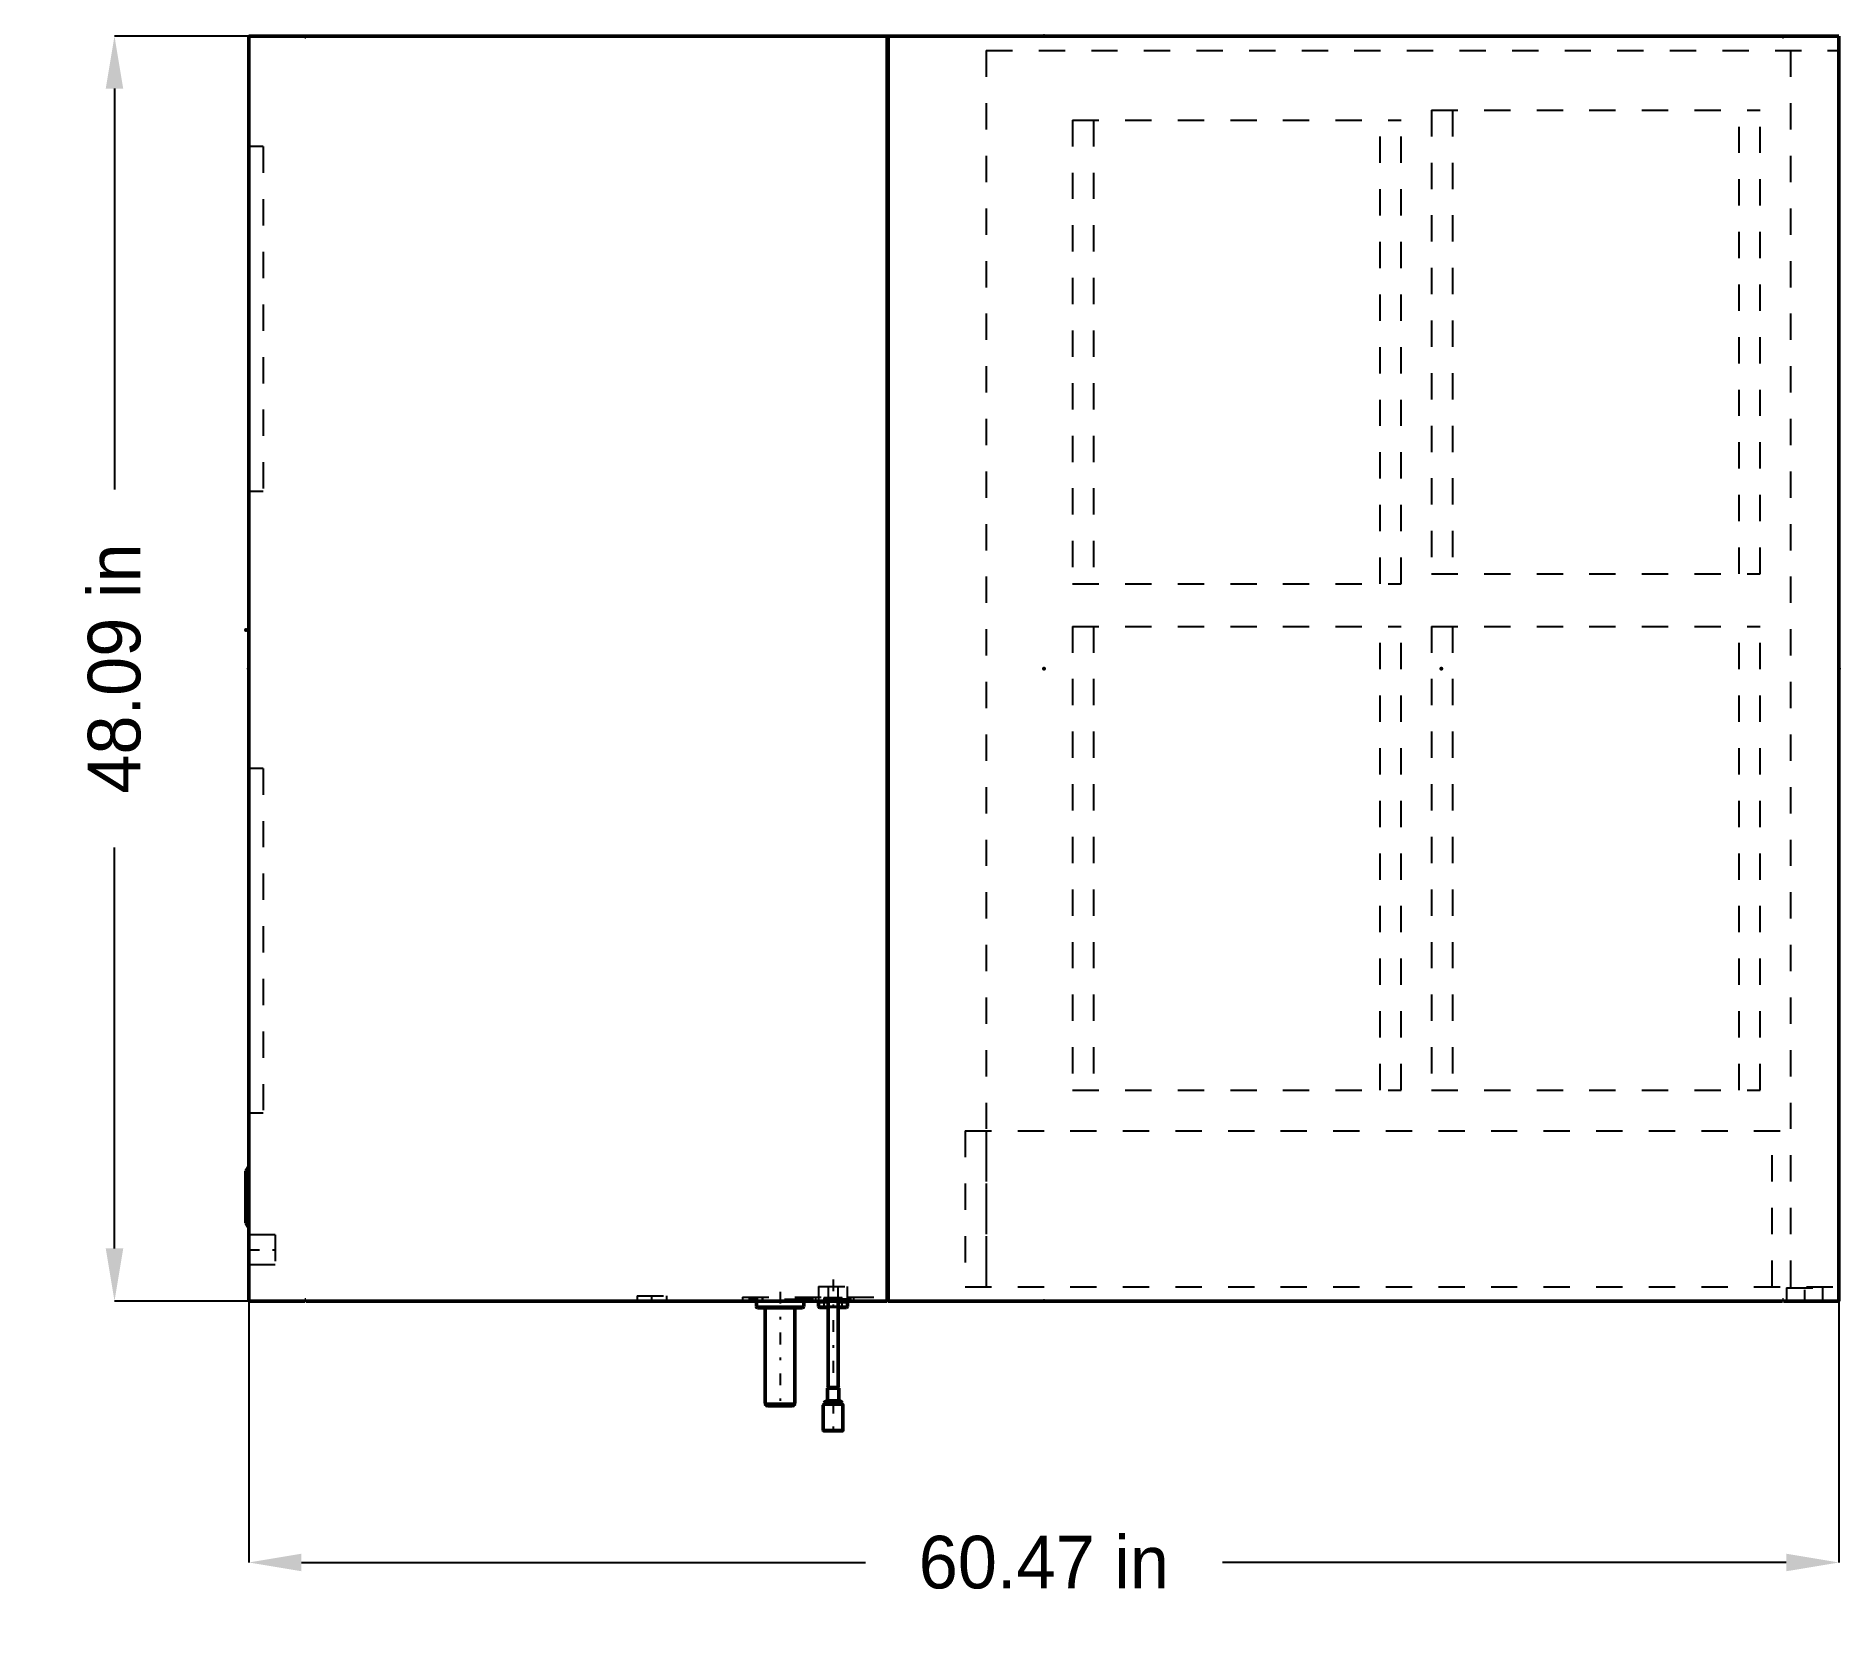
# Model space of a CAD drawing. Header units: inches. Extents: x -8 to 60.6, y -12.9 to 48.1.
import ezdxf

# ---------------------------------------------------------------- set-up
doc = ezdxf.new("R2010")
doc.units = ezdxf.units.IN
doc.header["$MEASUREMENT"] = 0
doc.linetypes.add('Center', pattern=[1.5, 0.45, -0.5, 0.05, -0.5])
doc.linetypes.add('Dashed', pattern=[2, 1, -1])
for name, color, linetype, lineweight in [('2d ConnectionPoints', 7, 'Continuous', 50), ('AM_0', 7, 'Continuous', 50), ('AM_4', 3, 'Continuous', 25), ('AM_5', 3, 'Continuous', 25), ('AM_7', 7, 'Center', 25), ('AM_9', 6, 'Dashed', 25)]:
    doc.layers.add(name, color=color, linetype=linetype, lineweight=lineweight)
doc.dimstyles.get("Standard").update_dxf_attribs({"dimtxt": 0.18, "dimasz": 0.18, "dimexe": 0.18, "dimexo": 0.0625, "dimgap": 0.09, "dimtad": 0, "dimtih": 1, "dimtoh": 1, "dimdec": 4, "dimzin": 0, "dimdsep": 46, "dimtxsty": 'Standard', "dimcen": 0.09, "dimadec": 0, "dimazin": 0, "dimtfac": 1, "dimtdec": 4, "dimtofl": 0, "dimtmove": 0, "dimatfit": 3, "dimfxl": 1, "dimtolj": 1, "dimtzin": 0, "dimarcsym": 0})

# ---------------------------------------------------------------- blocks, each defined once
blk = doc.blocks.new('*D1')
at = {"layer": 'AM_5', "color": 0, "lineweight": -2}
for p, q in [((0.108, 24.047), (0.108, -9.942)), ((60.577, 24.047), (60.577, -9.942)), ((2.108, -9.942), (23.553, -9.942)), ((58.577, -9.942), (37.132, -9.942))]:
    blk.add_line(p, q, dxfattribs=at)
at = {"layer": 'AM_5', "color": 0}
for points in [[(2.108, -9.609), (2.108, -10.275), (0.108, -9.942)], [(58.577, -10.275), (58.577, -9.609), (60.577, -9.942)]]:
    blk.add_solid(points, dxfattribs=at)
at = {"layer": 'Defpoints', "color": 0}
for p in [(0.108, 24.047), (60.577, 24.047), (60.577, -9.942)]:
    blk.add_point(p, dxfattribs=at)
at = {"layer": 'AM_5', "color": 0, "insert": (30.342, -9.942), "char_height": 2, "attachment_point": 5}
blk.add_mtext('\\A1;60.47 in', dxfattribs=at)
blk = doc.blocks.new('*D2')
at = {"layer": 'AM_5', "color": 0, "lineweight": -2}
for p, q in [((30.342, 48.094), (-5.001, 48.094)), ((-5.001, 46.094), (-5.001, 30.848)), ((-5.001, 2), (-5.001, 17.246)), ((30.342, 0), (-5.001, 0))]:
    blk.add_line(p, q, dxfattribs=at)
at = {"layer": 'AM_5', "color": 0}
for points in [[(-4.668, 46.094), (-5.334, 46.094), (-5.001, 48.094)], [(-5.334, 2), (-4.668, 2), (-5.001, 0)]]:
    blk.add_solid(points, dxfattribs=at)
at = {"layer": 'Defpoints', "color": 0}
for p in [(-5.001, 48.094), (30.342, 48.094), (30.342, 0)]:
    blk.add_point(p, dxfattribs=at)
at = {"layer": 'AM_5', "color": 0, "insert": (-5.001, 24.047), "char_height": 2, "attachment_point": 5, "rotation": 90}
blk.add_mtext('\\A1;48.09 in', dxfattribs=at)

msp = doc.modelspace()

# ---------------------------------------------------------------- linework, layer by layer
at = {"layer": '2d ConnectionPoints'}
for p in [(30.343, 48.09), (0, 25.515), (0.108, 24.045), (30.343, 24.045), (30.343, 24.045), (30.343, 24.045), (45.4605, 24.045), (60.578, 24.045), (60.578, 24.045), (20.308, 0), (20.308, 0), (22.328, 0), (22.328, 0), (30.343, 0), (59.278, 0)]:
    msp.add_point(p, dxfattribs=at)
at = {"layer": 'AM_0'}
for p, q in [((60.57675, 48.09375), (0.108, 48.09375)), ((0.108, 48.09375), (0.108, 0)), ((2.233, 48.08), (2.233, 48.07)), ((2.278, 48.08), (2.233, 48.08)), ((2.278, 48.07), (2.233, 48.07)), ((2.278, 48.07), (2.278, 48.08)), ((24.378, 0), (24.378, 48.09375)), ((24.423, 48.08), (24.378, 48.08)), ((24.423, 48.07), (24.378, 48.07)), ((24.423, 48.09375), (24.423, 0)), ((58.473, 48.08), (58.428, 48.08)), ((58.428, 48.08), (58.428, 48.07)), ((58.473, 48.07), (58.428, 48.07)), ((58.473, 48.07), (58.473, 48.08)), ((60.57675, 0), (60.57675, 48.09375)), ((0.108, 5.12), (-0.001, 4.93121)), ((-0.001, 4.93121), (-0.001, 2.96879)), ((-0.001, 2.96879), (0.108, 2.78)), ((0.108, 0), (2.233, 0)), ((2.233, 0), (2.233, 0.05)), ((2.278, 0.05), (2.233, 0.05)), ((2.278, 0.05), (2.278, 0)), ((2.278, 0), (24.378, 0)), ((19.408, 0), (19.408, -0.213)), ((21.208, -0.213), (21.208, 0)), ((21.73473, 0), (21.778, -0.036)), ((22.1405, 0), (22.1405, -3.289)), ((22.5155, -3.289), (22.5155, 0)), ((22.878, -0.036), (22.92127, 0)), ((24.378, 0.05), (24.423, 0.05)), ((24.423, 0), (58.428, 0)), ((58.428, 0), (58.428, 0.05)), ((58.473, 0.05), (58.428, 0.05)), ((58.473, 0.05), (58.473, 0)), ((58.473, 0), (60.57675, 0)), ((21.158, -0.263), (19.458, -0.263)), ((19.7455, -0.263), (19.7455, -3.893)), ((20.8705, -3.893), (20.8705, -0.263)), ((21.778, -0.036), (21.778, -0.208)), ((22.1405, -0.036), (21.778, -0.036)), ((22.1405, -0.248), (21.818, -0.248)), ((22.878, -0.036), (22.5155, -0.036)), ((22.838, -0.248), (22.5155, -0.248)), ((22.878, -0.208), (22.878, -0.036)), ((22.1405, -3.289), (22.113, -3.317)), ((22.113, -3.317), (22.113, -3.792)), ((22.543, -3.317), (22.113, -3.317)), ((22.5155, -3.289), (22.1405, -3.289)), ((22.543, -3.317), (22.5155, -3.289)), ((22.543, -3.792), (22.543, -3.317)), ((20.7805, -3.983), (19.8355, -3.983)), ((21.953, -3.962), (21.953, -4.902)), ((22.078, -3.792), (21.96542, -3.857)), ((21.96542, -3.857), (22.078, -3.922)), ((22.69058, -3.857), (21.96542, -3.857)), ((22.663, -3.922), (21.993, -3.922)), ((22.578, -3.792), (22.078, -3.792)), ((22.69058, -3.857), (22.578, -3.792)), ((22.578, -3.922), (22.69058, -3.857)), ((22.703, -4.902), (22.703, -3.962)), ((22.663, -4.942), (21.993, -4.942))]:
    msp.add_line(p, q, dxfattribs=at)
for centre, radius, start, end in [((19.458, -0.213), 0.05, 180, 270), ((21.158, -0.213), 0.05, 270, 360), ((21.818, -0.208), 0.04, 180, 270), ((22.838, -0.208), 0.04, 270, 0), ((19.8355, -3.893), 0.09, 180, 270), ((20.7805, -3.893), 0.09, 270, 360), ((21.993, -3.962), 0.04, 90, 180), ((22.663, -3.962), 0.04, 0, 90), ((21.993, -4.902), 0.04, 180, 270), ((22.663, -4.902), 0.04, 270, 0)]:
    msp.add_arc(centre, radius, start, end, dxfattribs=at)
at = {"layer": 'AM_4'}
for p, q in [((21.208, -0.213), (19.408, -0.213)), ((22.1405, -0.208), (21.778, -0.208)), ((22.878, -0.208), (22.5155, -0.208)), ((20.8705, -3.893), (19.7455, -3.893)), ((22.703, -3.962), (21.953, -3.962)), ((22.703, -4.902), (21.953, -4.902))]:
    msp.add_line(p, q, dxfattribs=at)
at = {"layer": 'AM_7'}
for p, q in [((0.11345, 3.95), (-0.00645, 3.95)), ((0.058, 1.95), (1.158, 1.95)), ((22.328, 0.8225), (22.328, -5.2165)), ((15.438, -0.01), (15.438, 0.21)), ((20.308, 0.3493), (20.308, -4.1893)), ((59.278, -0.025), (59.278, 0.525))]:
    msp.add_line(p, q, dxfattribs=at)
at = {"layer": 'AM_9'}
for p, q in [((28.148, 47.54), (60.57675, 47.54)), ((28.148, 47.54), (28.148, 0.54)), ((58.748, 0.54), (58.748, 47.54)), ((45.08559, 45.279), (45.08559, 27.649)), ((45.08559, 45.279), (57.579, 45.279)), ((45.88007, 45.279), (45.88007, 27.649)), ((56.78452, 27.649), (56.78452, 45.279)), ((57.579, 27.649), (57.579, 45.279)), ((31.43535, 44.899), (31.43535, 27.269)), ((31.43535, 44.899), (43.92876, 44.899)), ((32.22983, 44.899), (32.22983, 27.269)), ((43.13428, 27.269), (43.13428, 44.899)), ((43.92876, 27.269), (43.92876, 44.899)), ((0.654, 43.89), (0.108, 43.89)), ((0.654, 43.89), (0.654, 30.78)), ((0.654, 30.78), (0.108, 30.78)), ((45.08559, 27.649), (57.579, 27.649)), ((31.43535, 27.269), (43.92876, 27.269)), ((31.43535, 25.649), (31.43535, 8.019)), ((31.43535, 25.649), (43.92876, 25.649)), ((32.22983, 25.649), (32.22983, 8.019)), ((43.13428, 8.019), (43.13428, 25.649)), ((43.92876, 8.019), (43.92876, 25.649)), ((45.08559, 25.649), (45.08559, 8.019)), ((45.08559, 25.649), (57.579, 25.649)), ((45.88007, 25.649), (45.88007, 8.019)), ((56.78452, 8.019), (56.78452, 25.649)), ((57.579, 8.019), (57.579, 25.649)), ((0.654, 20.25), (0.108, 20.25)), ((0.654, 20.25), (0.654, 7.14)), ((31.43535, 8.019), (43.92876, 8.019)), ((45.08559, 8.019), (57.579, 8.019)), ((0.654, 7.14), (0.108, 7.14)), ((27.34741, 6.47), (27.34741, 0.54)), ((27.34741, 6.47), (58.748, 6.47)), ((28.14189, 6.47), (28.14189, 0.54)), ((58.04262, 0.54), (58.04262, 6.47)), ((1.108, 2.515), (0.108, 2.515)), ((1.108, 2.515), (1.108, 1.385)), ((0.108, 1.385), (1.108, 1.385)), ((14.8755, 0.2), (14.8755, 0)), ((14.8755, 0.2), (16.0005, 0.2)), ((16.0005, 0), (16.0005, 0.2)), ((18.878, 0.143), (24.378, 0.143)), ((18.878, 0.143), (18.878, 0)), ((19.133, 0.143), (19.133, 0.051)), ((21.483, 0.051), (19.133, 0.051)), ((19.408, 0.051), (19.408, 0)), ((19.628, 0.143), (19.628, 0)), ((19.638, 0.143), (19.638, 0)), ((21.208, 0), (21.208, 0.051)), ((21.483, 0.051), (21.483, 0.143)), ((21.5465, 0.143), (21.5465, 0)), ((21.653, 0.143), (21.653, 0.068)), ((21.653, 0.068), (21.73473, 0)), ((23.003, 0.068), (21.653, 0.068)), ((21.778, 0.548), (21.778, 0)), ((21.778, 0.548), (22.878, 0.548)), ((21.978, 0.123), (21.978, -0.208)), ((22.678, 0.123), (21.978, 0.123)), ((22.1405, 0.548), (22.1405, 0)), ((22.5155, 0), (22.5155, 0.548)), ((22.678, -0.208), (22.678, 0.123)), ((22.878, 0), (22.878, 0.548)), ((22.92127, 0), (23.003, 0.068)), ((23.003, 0.068), (23.003, 0.143)), ((23.1095, 0), (23.1095, 0.143)), ((27.34741, 0.54), (60.57675, 0.54)), ((58.588, 0.5), (58.588, 0)), ((58.588, 0.5), (59.968, 0.5)), ((59.968, 0), (59.968, 0.5)), ((22.5155, -0.036), (22.1405, -0.036)), ((22.5155, -0.208), (22.1405, -0.208)), ((22.5155, -0.248), (22.1405, -0.248)), ((22.03932, -3.89967), (22.03932, -3.81433)), ((22.07831, -3.917), (22.14468, -3.917)), ((22.14468, -3.917), (22.18366, -3.89967)), ((22.18366, -3.89967), (22.18366, -3.81433)), ((22.18366, -3.89967), (22.26163, -3.917)), ((22.26163, -3.917), (22.39437, -3.917)), ((22.39437, -3.917), (22.47234, -3.89967)), ((22.47234, -3.89967), (22.47234, -3.81433)), ((22.47234, -3.89967), (22.51132, -3.917)), ((22.51132, -3.917), (22.57769, -3.917)), ((22.61668, -3.81433), (22.54451, -3.792)), ((22.61668, -3.89967), (22.61668, -3.81433))]:
    msp.add_line(p, q, dxfattribs=at)
msp.add_lwpolyline([(22.11149, -3.792), (22.10636, -3.79212), (22.03932, -3.81433)], dxfattribs=at)
for centre, start, end in [((21.938, -0.208), 270, 0), ((22.718, -0.208), 180, 270)]:
    msp.add_arc(centre, 0.04, start, end, dxfattribs=at)

# ---------------------------------------------------------------- dimensions: what is measured, and where the dimension line sits
at = {"layer": 'AM_5'}
dim = msp.add_linear_dim(base=(-5.001, 48.09375), p1=(30.34238, 0), p2=(30.34238, 48.09375), angle=90, text='48.09 in', dimstyle='Standard', override={"dimtxt": 2, "dimasz": 2, "dimexe": 0, "dimexo": 0, "dimgap": 0.6}, dxfattribs=at)
dim.commit()
dim.dimension.update_dxf_attribs({"geometry": '*D2', "text_midpoint": (-5.001, 24.04688), "dimtype": 160, "text_rotation": 90})
dim = msp.add_linear_dim(base=(60.57675, -9.942), p1=(0.108, 24.04688), p2=(60.57675, 24.04688), text='60.47 in', dimstyle='Standard', override={"dimtxt": 2, "dimasz": 2, "dimexe": 0, "dimexo": 0, "dimgap": 0.6}, dxfattribs=at)
dim.commit()
dim.dimension.update_dxf_attribs({"geometry": '*D1', "text_midpoint": (30.34238, -9.942), "dimtype": 160})

doc.saveas('drawing.dxf')
